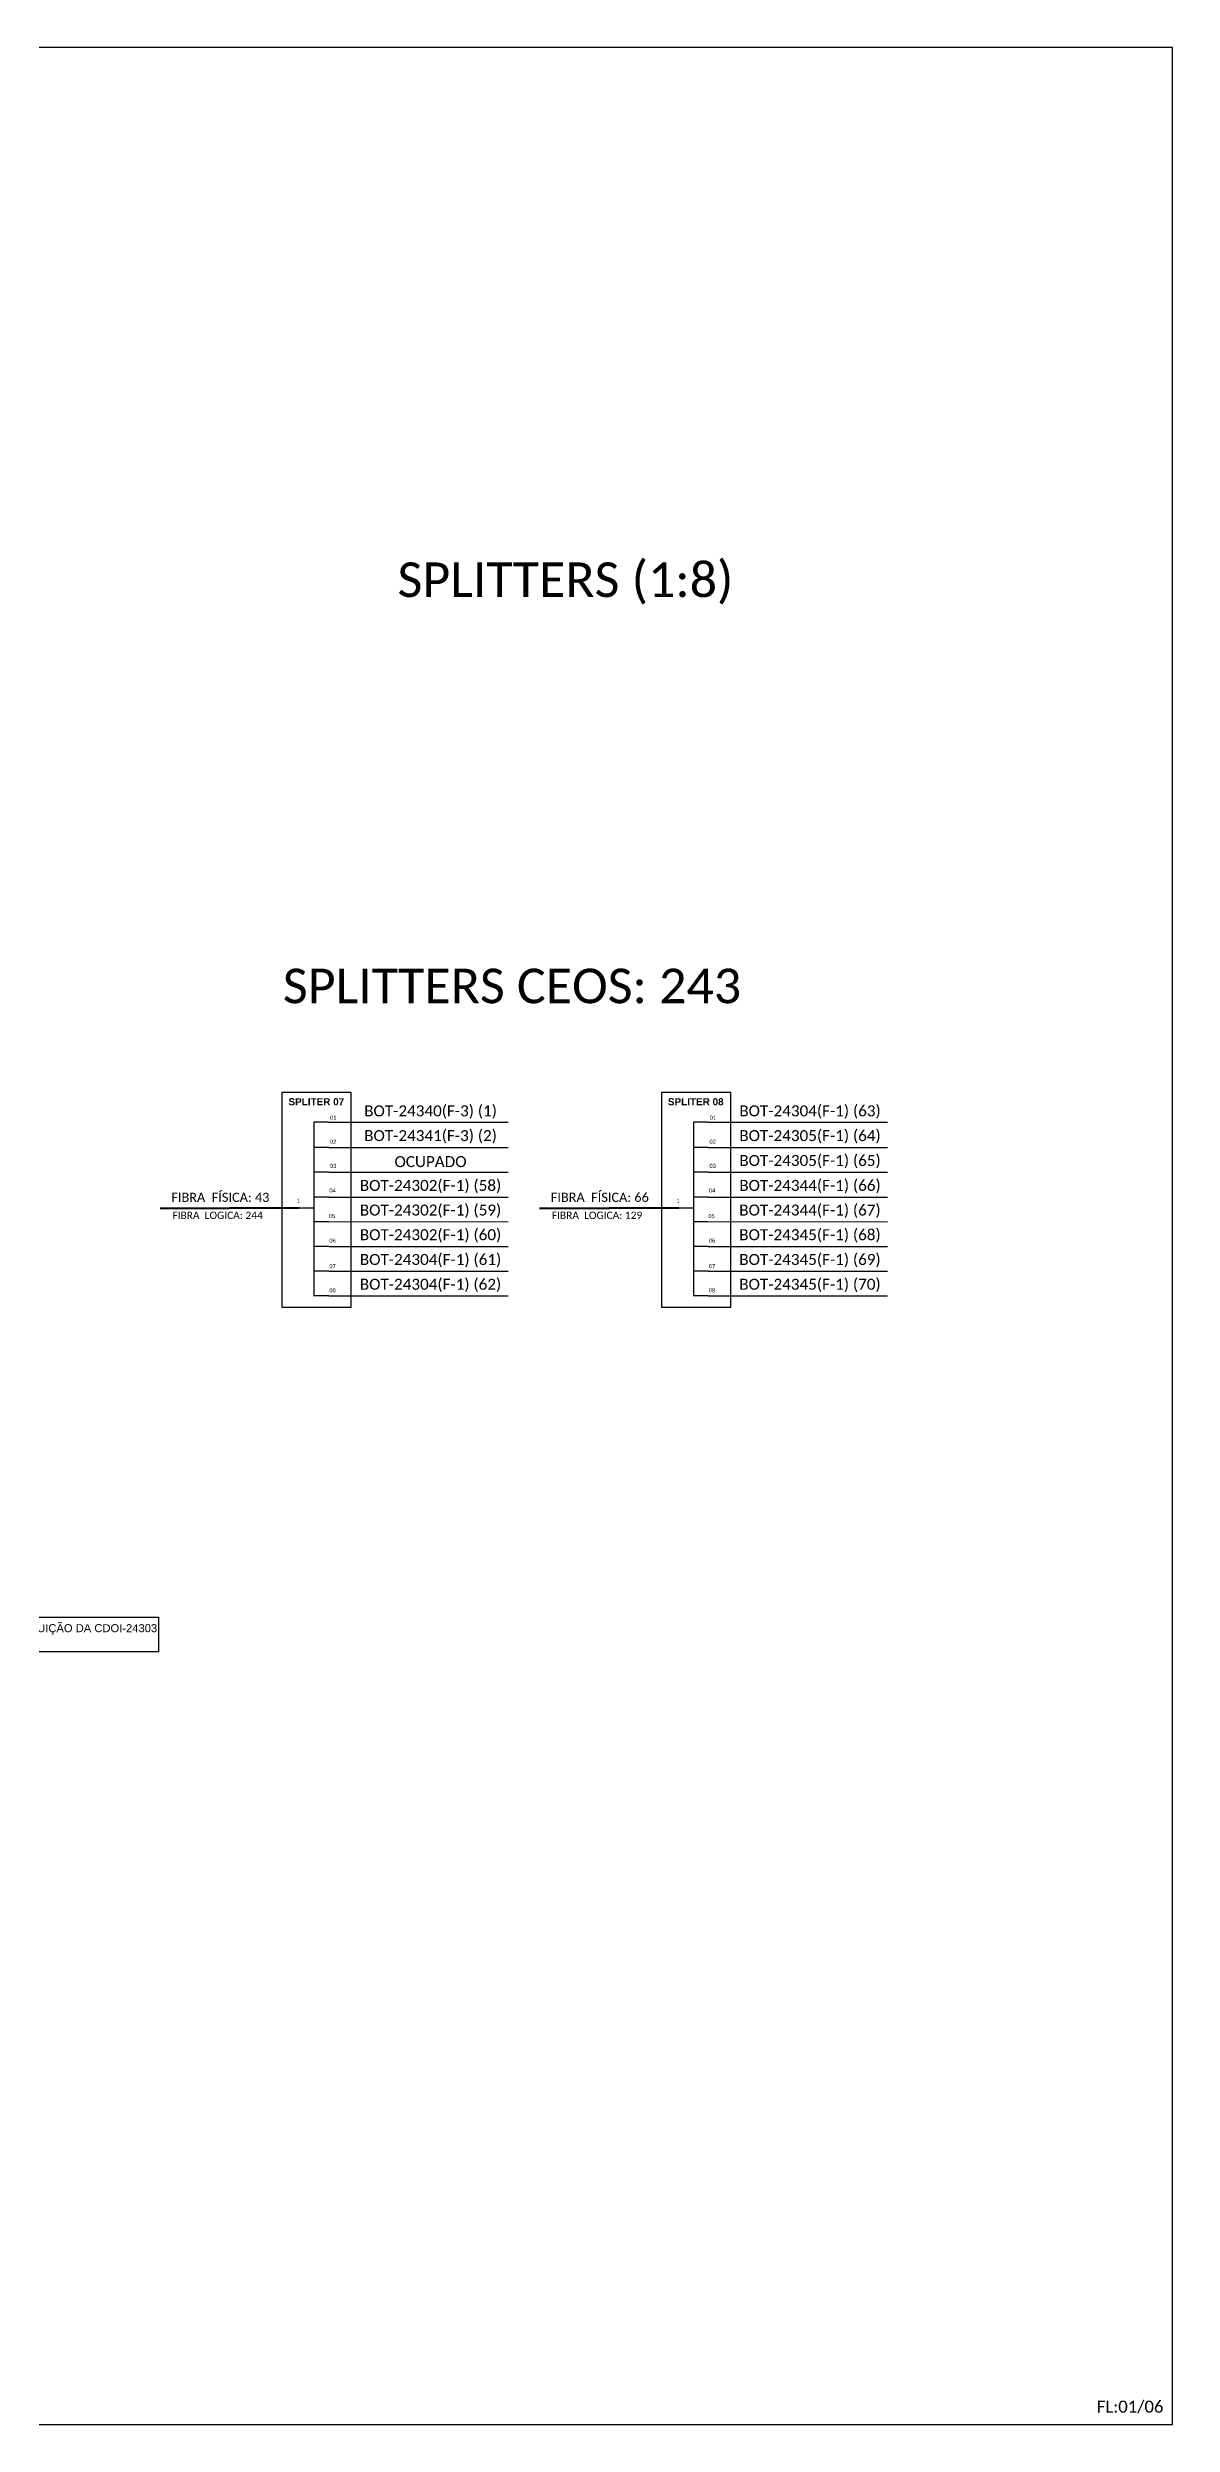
# Model space of a CAD drawing. Header units: inches. Extents: x 2352 to 7774, y -43 to 551.
# Drawn here: x 2910 to 3191, y -43 to 551 of the extents above; entities that cross this region are included whole.
import ezdxf

# ---------------------------------------------------------------- set-up
doc = ezdxf.new("R2010")
doc.units = ezdxf.units.IN
doc.header["$MEASUREMENT"] = 0
doc.layers.add('surveys legendas', color=7, linetype='Continuous')
doc.styles.add('ARIAL', font='arial.ttf')
doc.styles.add('WMF-Calibri0', font='calibri.ttf')

msp = doc.modelspace()

# ---------------------------------------------------------------- linework, layer by layer
at = {"color": 7, "linetype": 'Continuous'}
for p, q in [((2976.44, 282.28), (2976.44, 238.85)), ((2979.96, 282.28), (2976.44, 282.28)), ((3071.2, 282.28), (3071.2, 238.85)), ((3074.72, 282.28), (3071.2, 282.28)), ((2980.14, 275.99), (2976.62, 275.99)), ((3074.89, 275.99), (3071.38, 275.99)), ((2980.14, 269.8), (2976.62, 269.8)), ((3074.89, 269.8), (3071.38, 269.8)), ((2980.14, 263.58), (2976.62, 263.58)), ((3074.89, 263.58), (3071.38, 263.58)), ((2972.79, 260.85), (2976.43, 260.85)), ((2980.14, 257.42), (2976.62, 257.42)), ((3067.55, 260.85), (3071.18, 260.85)), ((3074.89, 257.42), (3071.38, 257.42)), ((2980.14, 251.25), (2976.62, 251.25)), ((3074.89, 251.25), (3071.38, 251.25)), ((2980.14, 245.06), (2976.62, 245.06)), ((3074.89, 245.06), (3071.38, 245.06)), ((2980.14, 238.89), (2976.62, 238.89)), ((3074.89, 238.89), (3071.38, 238.89))]:
    msp.add_line(p, q, dxfattribs=at)
at = {"color": 10, "linetype": 'Continuous'}
for p, q in [((2979.96, 282.28), (3024.91, 282.26)), ((3074.72, 282.28), (3119.66, 282.26)), ((2980.14, 275.99), (3024.91, 275.98)), ((3074.89, 275.99), (3119.66, 275.98)), ((2980.14, 269.81), (3024.91, 269.8)), ((3074.89, 269.81), (3119.66, 269.8)), ((2980.14, 263.59), (3024.91, 263.58)), ((3074.89, 263.59), (3119.66, 263.58)), ((2980.14, 257.43), (3024.91, 257.42)), ((3074.89, 257.43), (3119.66, 257.42)), ((2980.14, 251.26), (3024.91, 251.25)), ((3074.89, 251.26), (3119.66, 251.25)), ((2980.14, 245.07), (3024.91, 245.06)), ((3074.89, 245.07), (3119.66, 245.06)), ((2980.14, 238.89), (3024.91, 238.87)), ((3074.89, 238.89), (3119.66, 238.87))]:
    msp.add_line(p, q, dxfattribs=at)
at = {"color": 1, "linetype": 'Continuous', "lineweight": 60}
for p, q in [((2972.79, 260.85), (2938.01, 260.74)), ((3067.55, 260.85), (3032.76, 260.74))]:
    msp.add_line(p, q, dxfattribs=at)
msp.add_lwpolyline([(2352.26, -43.15), (3190.82, -43.15), (3190.82, 550.85), (2352.26, 550.85), (2352.26, -43.15)])
at = {"color": 7}
for points in [[(2968.47, 236.07), (2985.75, 236.07), (2985.75, 289.72), (2968.47, 289.72)], [(3063.23, 236.07), (3080.51, 236.07), (3080.51, 289.72), (3063.23, 289.72)]]:
    msp.add_lwpolyline(points, close=True, dxfattribs=at)
msp.add_lwpolyline([(2835.97, 158.59), (2937.62, 158.59), (2937.62, 149.91), (2835.97, 149.91)], close=True)

# ---------------------------------------------------------------- texts
at = {"attachment_point": 5}
for s, insert, char_height, width in [('{\\fCalibri|b0|i0|c0|p34;\\C7;SPLITTERS (1:8)}', (3039.26, 416.91, 1), 8.64, 131.666), ('\\C7;\\fCalibri|b0|i0|c0|p34;SPLITTERS CEOS: 243', (3025.91, 316.28, 1), 8.64, 131.666), ('\\C10;\\fArial|b1|i0|c0|p34;\\H1x;SPLITER 07', (2977.04, 287.39), 1.7753, 17.28), ('\\pt49.37685;{\\fCalibri|b0|i0|c0|p34;\\C7;BOT-24340(F-3) (1)}', (3005.56, 284.82), 2.7432, 40.9104), ('{\\fArial|b1|i0|c0|p34;\\C10;SPLITER 08}', (3071.79, 287.39), 1.7753, 17.28), ('\\pt24.69;{\\fCalibri|b0|i0|c0|p34;\\C1;BOT-24304(F-1) (63)}', (3100.32, 284.82), 2.7432, 40.9104), ('\\C7;\\fArial|b0|i0|;\\H1.0273588255048;01 ', (2981.3, 283.42), 1.7753, 3.5602), ('\\pt49.37685;{\\fCalibri|b0|i0|c0|p34;\\C7;BOT-24341(F-3) (2)}', (3005.56, 278.64), 2.7432, 40.9104), ('\\C7;\\fArial|b0|i0|;\\H1.0273588255048;01 ', (3076.06, 283.42), 1.7753, 3.5602), ('\\pt24.69;{\\fCalibri|b0|i0|c0|p34;\\C1;BOT-24305(F-1) (64)}', (3100.32, 278.64), 2.7432, 40.9104), ('\\C7;\\fArial|b0|i0|;\\H1.0273588255048;02 ', (2981.25, 277.42), 1.7753, 3.7582), ('\\pt49.38;{\\fCalibri|b0|i0|c0|p34;\\C7;OCUPADO}', (3005.56, 272.42), 2.7432, 40.9104), ('\\C7;\\fArial|b0|i0|;\\H1.0273588255048;02 ', (3076.01, 277.42), 1.7753, 3.7582), ('\\pt24.69;{\\fCalibri|b0|i0|c0|p34;\\C1;BOT-24305(F-1) (65)}', (3100.32, 272.42), 2.7432, 40.9104), ('\\C7;\\fArial|b0|i0|;\\H1.0273588255048;03 ', (2981.25, 271.37), 1.7753, 3.456), ('\\pt24.69;{\\fCalibri|b0|i0|c0|p34;\\C1;BOT-24302(F-1) (58)}', (3005.56, 266.19), 2.7432, 40.9104), ('\\C7;\\fArial|b0|i0|;\\H1.0273588255048;03 ', (3076.01, 271.37), 1.7753, 3.456), ('\\pt24.69;{\\fCalibri|b0|i0|c0|p34;\\C1;BOT-24344(F-1) (66)}', (3100.32, 266.19), 2.7432, 40.9104), ('{\\fCalibri|b0|i0|c0|p34;\\C7;FIBRA  FÍSICA: 43}', (2953.08, 263.5), 2.2859, 34.56), ('\\C7;\\fArial|b0|i0|;\\H1.0273588255048;1', (2972.63, 262.67), 1.7753, 1.7584), ('\\C7;\\fArial|b0|i0|;\\H1.0273588255048;04 ', (2981.1, 265.23), 1.7753, 3.7582), ('\\pt24.69;{\\fCalibri|b0|i0|c0|p34;\\C1;BOT-24302(F-1) (59)}', (3005.56, 260.03), 2.7432, 40.9104), ('{\\fCalibri|b0|i0|c0|p34;\\C7;FIBRA  FÍSICA: 66}', (3047.83, 263.5), 2.2859, 34.56), ('\\C7;\\fArial|b0|i0|;\\H1.0273588255048;1', (3067.38, 262.67), 1.7753, 1.7584), ('\\C7;\\fArial|b0|i0|;\\H1.0273588255048;04 ', (3075.86, 265.23), 1.7753, 3.7582), ('\\pt24.69;{\\fCalibri|b0|i0|c0|p34;\\C1;BOT-24344(F-1) (67)}', (3100.31, 260.03), 2.7432, 40.9104), ('{\\fCalibri|b0|i0|c0|p34;\\C7;FIBRA  LOGICA: 244}', (2952.39, 259), 1.8289, 34.56), ('\\C7;\\fArial|b0|i0|;\\H1.0273588255048;05 ', (2980.97, 258.81), 1.7753, 4.6222), ('\\pt24.69;{\\fCalibri|b0|i0|c0|p34;\\C1;BOT-24302(F-1) (60)}', (3005.56, 253.87), 2.7432, 40.9104), ('{\\fCalibri|b0|i0|c0|p34;\\C7;FIBRA  LOGICA: 129}', (3047.14, 259), 1.8289, 34.56), ('\\C7;\\fArial|b0|i0|;\\H1.0273588255048;05 ', (3075.73, 258.81), 1.7753, 4.6222), ('\\pt24.69;{\\fCalibri|b0|i0|c0|p34;\\C1;BOT-24345(F-1) (68)}', (3100.31, 253.87), 2.7432, 40.9104), ('\\C7;\\fArial|b0|i0|;\\H1.0273588255048;06 ', (2981.1, 252.68), 1.7753, 3.7582), ('\\pt24.69;{\\fCalibri|b0|i0|c0|p34;\\C1;BOT-24304(F-1) (61)}', (3005.56, 247.68), 2.7432, 40.9104), ('\\C7;\\fArial|b0|i0|;\\H1.0273588255048;06 ', (3075.86, 252.68), 1.7753, 3.7582), ('\\pt49.38;{\\fCalibri|b0|i0|c0|p34;\\C1;BOT-24345(F-1) (69)}', (3100.31, 247.68), 2.7432, 40.9104), ('\\C7;\\fArial|b0|i0|;\\H1.0273588255048;07 ', (2981.1, 246.31), 1.7753, 3.7582), ('\\C7;\\fArial|b0|i0|;\\H1.0273588255048;07 ', (3075.86, 246.31), 1.7753, 3.7582), ('\\C7;\\fArial|b0|i0|;\\H1.0273588255048;08 ', (2981.1, 240.27), 1.7753, 3.7582), ('\\pt24.69;{\\fCalibri|b0|i0|c0|p34;\\C1;BOT-24304(F-1) (62)}', (3005.55, 241.49), 2.7432, 40.9104), ('\\C7;\\fArial|b0|i0|;\\H1.0273588255048;08 ', (3075.86, 240.27), 1.7753, 3.7582), ('\\pt49.38;{\\fCalibri|b0|i0|c0|p34;\\C1;BOT-24345(F-1) (70)}', (3100.31, 241.49), 2.7432, 40.9104)]:
    msp.add_mtext(s, dxfattribs=dict(at, insert=insert, char_height=char_height, width=width))
at = {"lineweight": 0, "insert": (3171.93, -37.2), "char_height": 3, "width": 277.1819, "attachment_point": 1, "style": 'WMF-Calibri0'}
msp.add_mtext('FL:01/06', dxfattribs=at)
at = {"layer": 'surveys legendas', "style": 'ARIAL'}
msp.add_text('OBS: INFORMO QUE SERÁ NECESSÁRIO A SUBSTITUIÇÃO DA CDOI-24303', height=2, dxfattribs=at).set_placement((2837.17, 154.84))

doc.saveas('drawing.dxf')
